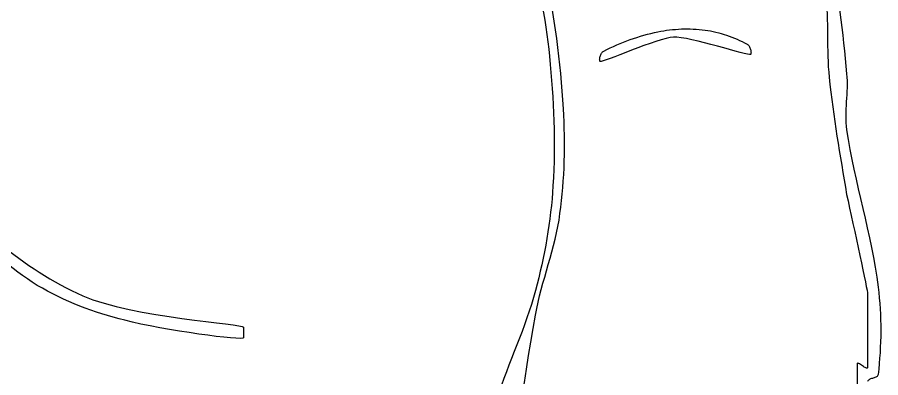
# Model space of a CAD drawing. Extents: x 4 to 678, y 18 to 648.
# Drawn here: x 383.8 to 630.7, y 223.6 to 326.7 of the extents above; entities that cross this region are included whole.
import ezdxf

# ---------------------------------------------------------------- set-up
doc = ezdxf.new("R2010")
doc.units = 0
doc.layers.add('Poly', color=3, linetype='CONTINUOUS')

msp = doc.modelspace()

# ---------------------------------------------------------------- linework, layer by layer
at = {"layer": 'Poly'}
for points in [[(530, 348.5), (530.48, 346.46), (530.96, 344.42), (531.42, 342.37), (531.87, 340.32), (532.32, 338.27), (532.74, 336.21), (533.16, 334.15), (533.55, 332.09), (533.93, 330.03), (534.3, 327.96), (534.64, 325.89), (534.96, 323.82), (535.26, 321.74), (535.53, 319.67), (535.78, 317.58), (536, 315.5)], [(616, 345.5), (616.49, 343.35), (616.95, 341.19), (617.38, 339.02), (617.77, 336.84), (618.14, 334.66), (618.48, 332.48), (618.8, 330.29), (619.09, 328.1), (619.37, 325.9), (619.63, 323.71), (619.88, 321.51), (620.12, 319.3), (620.35, 317.1), (620.57, 314.9), (620.78, 312.7), (621, 310.5)], [(540, 300.5), (539.84, 303.01), (539.66, 305.53), (539.45, 308.04), (539.21, 310.55), (538.95, 313.05), (538.67, 315.56), (538.37, 318.06), (538.06, 320.56), (537.72, 323.06), (537.37, 325.56), (537, 328.05), (536.62, 330.55), (536.23, 333.04), (535.83, 335.53), (535.42, 338.02), (535, 340.5)], [(615, 333.5), (615.15, 332.01), (615.26, 330.51), (615.35, 329.01), (615.41, 327.51), (615.46, 326.01), (615.49, 324.51), (615.51, 323.01), (615.52, 321.5), (615.53, 320), (615.55, 318.5), (615.58, 316.99), (615.62, 315.49), (615.67, 313.99), (615.75, 312.49), (615.86, 310.99), (616, 309.5)], [(551.5, 317), (552.42, 317.46), (553.35, 317.91), (554.28, 318.34), (555.22, 318.76), (556.17, 319.16), (557.13, 319.55), (558.09, 319.92), (559.06, 320.27), (560.04, 320.61), (561.02, 320.93), (562.01, 321.24), (563, 321.53), (563.99, 321.8), (564.99, 322.05), (565.99, 322.28), (567, 322.5)], [(567, 322.5), (567.83, 322.66), (568.66, 322.81), (569.5, 322.94), (570.34, 323.05), (571.19, 323.14), (572.03, 323.22), (572.88, 323.28), (573.73, 323.32), (574.58, 323.35), (575.43, 323.35), (576.28, 323.34), (577.13, 323.31), (577.98, 323.26), (578.82, 323.19), (579.66, 323.11), (580.5, 323)], [(580.5, 323), (581.28, 322.88), (582.06, 322.75), (582.84, 322.59), (583.62, 322.41), (584.39, 322.22), (585.15, 322.01), (585.92, 321.78), (586.67, 321.53), (587.43, 321.27), (588.17, 320.99), (588.91, 320.7), (589.65, 320.39), (590.37, 320.06), (591.09, 319.72), (591.8, 319.37), (592.5, 319)], [(571.5, 321), (570.54, 320.88), (569.35, 320.62), (567.96, 320.24), (566.41, 319.76), (564.75, 319.2), (563.02, 318.58), (561.26, 317.93), (559.5, 317.26), (557.79, 316.6), (556.16, 315.97), (554.66, 315.4), (553.33, 314.89), (552.21, 314.47), (551.34, 314.17), (550.76, 314.01), (550.5, 314)], [(593.5, 316), (593.24, 315.99), (592.62, 316.1), (591.7, 316.32), (590.52, 316.63), (589.11, 317.01), (587.53, 317.45), (585.82, 317.92), (584.01, 318.42), (582.16, 318.92), (580.3, 319.4), (578.48, 319.85), (576.75, 320.25), (575.14, 320.58), (573.7, 320.83), (572.47, 320.97), (571.5, 321)], [(592.5, 319), (592.67, 318.89), (592.83, 318.75), (592.97, 318.57), (593.1, 318.38), (593.22, 318.17), (593.33, 317.95), (593.42, 317.71), (593.5, 317.48), (593.56, 317.24), (593.6, 317.01), (593.63, 316.79), (593.64, 316.58), (593.63, 316.4), (593.61, 316.23), (593.56, 316.1), (593.5, 316)], [(550.5, 314), (550.43, 314.1), (550.39, 314.23), (550.36, 314.39), (550.35, 314.58), (550.36, 314.78), (550.39, 315), (550.43, 315.24), (550.49, 315.47), (550.57, 315.71), (550.66, 315.95), (550.77, 316.17), (550.89, 316.39), (551.02, 316.58), (551.17, 316.75), (551.33, 316.89), (551.5, 317)], [(536, 315.5), (536.22, 313.2), (536.43, 310.89), (536.61, 308.58), (536.78, 306.27), (536.92, 303.96), (537.05, 301.65), (537.15, 299.33), (537.24, 297.01), (537.3, 294.7), (537.33, 292.38), (537.34, 290.07), (537.33, 287.75), (537.29, 285.44), (537.22, 283.12), (537.12, 280.81), (537, 278.5)], [(616, 309.5), (616.23, 307.4), (616.47, 305.29), (616.73, 303.19), (617.01, 301.09), (617.29, 298.99), (617.59, 296.9), (617.9, 294.8), (618.22, 292.71), (618.55, 290.62), (618.89, 288.53), (619.23, 286.44), (619.58, 284.35), (619.93, 282.26), (620.28, 280.17), (620.64, 278.09), (621, 276)], [(621, 310.5), (621.08, 309.5), (621.12, 308.5), (621.13, 307.5), (621.11, 306.5), (621.07, 305.5), (621.02, 304.5), (620.96, 303.49), (620.9, 302.49), (620.84, 301.48), (620.8, 300.48), (620.76, 299.48), (620.74, 298.48), (620.76, 297.48), (620.8, 296.48), (620.88, 295.49), (621, 294.5)], [(539, 270.5), (539.24, 272.36), (539.45, 274.23), (539.64, 276.09), (539.8, 277.97), (539.94, 279.84), (540.06, 281.72), (540.15, 283.59), (540.22, 285.47), (540.26, 287.35), (540.29, 289.23), (540.29, 291.11), (540.27, 292.99), (540.23, 294.87), (540.18, 296.75), (540.1, 298.63), (540, 300.5)], [(621, 294.5), (621.45, 291.67), (621.95, 288.84), (622.49, 286.03), (623.07, 283.22), (623.68, 280.41), (624.31, 277.61), (624.96, 274.81), (625.61, 272.01), (626.25, 269.22), (626.88, 266.42), (627.5, 263.61), (628.08, 260.8), (628.64, 257.99), (629.14, 255.17), (629.6, 252.34), (630, 249.5)], [(537, 278.5), (536.87, 276.6), (536.72, 274.71), (536.53, 272.81), (536.33, 270.92), (536.09, 269.03), (535.83, 267.15), (535.55, 265.26), (535.24, 263.38), (534.91, 261.51), (534.55, 259.63), (534.18, 257.76), (533.78, 255.9), (533.36, 254.04), (532.93, 252.19), (532.47, 250.34), (532, 248.5)], [(621, 276), (621.41, 274.13), (621.85, 272.09), (622.32, 269.93), (622.81, 267.69), (623.31, 265.39), (623.81, 263.08), (624.3, 260.79), (624.78, 258.57), (625.23, 256.44), (625.65, 254.46), (626.03, 252.64), (626.35, 251.04), (626.62, 249.69), (626.83, 248.62), (626.96, 247.88), (627, 247.5)], [(532, 241.5), (532.35, 243.33), (532.74, 245.15), (533.17, 246.97), (533.63, 248.78), (534.12, 250.58), (534.62, 252.38), (535.13, 254.18), (535.64, 255.98), (536.15, 257.78), (536.65, 259.58), (537.13, 261.38), (537.58, 263.19), (538.01, 265), (538.39, 266.83), (538.72, 268.66), (539, 270.5)], [(389.5, 250), (388.07, 250.89), (386.67, 251.82), (385.29, 252.79), (383.93, 253.79), (382.6, 254.82), (381.28, 255.88), (379.99, 256.96), (378.71, 258.07), (377.45, 259.2), (376.21, 260.35), (374.98, 261.52), (373.76, 262.7), (372.56, 263.89), (371.36, 265.09), (370.18, 266.29), (369, 267.5)], [(378.5, 262), (379.91, 260.93), (381.32, 259.86), (382.75, 258.8), (384.19, 257.76), (385.64, 256.73), (387.1, 255.71), (388.57, 254.72), (390.06, 253.75), (391.56, 252.8), (393.07, 251.87), (394.6, 250.98), (396.15, 250.11), (397.71, 249.28), (399.29, 248.48), (400.89, 247.72), (402.5, 247)], [(414.5, 240), (412.87, 240.43), (411.24, 240.87), (409.62, 241.35), (408, 241.84), (406.39, 242.36), (404.79, 242.91), (403.2, 243.49), (401.62, 244.09), (400.05, 244.72), (398.49, 245.38), (396.95, 246.07), (395.42, 246.79), (393.91, 247.54), (392.42, 248.33), (390.95, 249.15), (389.5, 250)], [(630, 249.5), (630.19, 247.95), (630.34, 246.39), (630.47, 244.83), (630.58, 243.27), (630.66, 241.71), (630.71, 240.14), (630.74, 238.57), (630.74, 237.01), (630.73, 235.44), (630.68, 233.87), (630.62, 232.3), (630.54, 230.74), (630.43, 229.17), (630.31, 227.61), (630.16, 226.05), (630, 224.5)], [(402.5, 247), (405.38, 245.89), (408.6, 244.88), (412.07, 243.96), (415.74, 243.12), (419.53, 242.37), (423.36, 241.7), (427.17, 241.09), (430.88, 240.55), (434.42, 240.08), (437.73, 239.66), (440.72, 239.28), (443.33, 238.96), (445.48, 238.67), (447.11, 238.42), (448.14, 238.2), (448.5, 238)], [(532, 248.5), (531.45, 246.52), (530.86, 244.55), (530.23, 242.6), (529.56, 240.66), (528.86, 238.72), (528.14, 236.8), (527.4, 234.87), (526.65, 232.96), (525.9, 231.04), (525.15, 229.12), (524.41, 227.2), (523.67, 225.28), (522.96, 223.35), (522.28, 221.41), (521.62, 219.46), (521, 217.5)], [(627, 247.5), (627, 247.26), (627, 246.6), (627, 245.56), (627, 244.22), (627, 242.63), (627, 240.86), (627, 238.96), (627, 237), (627, 235.04), (627, 233.14), (627, 231.37), (627, 229.78), (627, 228.44), (627, 227.4), (627, 226.74), (627, 226.5)], [(448.5, 235), (448.24, 234.86), (447.49, 234.81), (446.31, 234.85), (444.75, 234.96), (442.85, 235.15), (440.67, 235.4), (438.26, 235.71), (435.66, 236.07), (432.94, 236.47), (430.14, 236.91), (427.31, 237.39), (424.5, 237.89), (421.76, 238.4), (419.15, 238.93), (416.71, 239.47), (414.5, 240)], [(523, 179.5), (523.47, 183.39), (523.95, 187.27), (524.44, 191.16), (524.95, 195.04), (525.46, 198.92), (525.99, 202.81), (526.53, 206.69), (527.08, 210.56), (527.64, 214.44), (528.22, 218.31), (528.81, 222.18), (529.42, 226.05), (530.04, 229.92), (530.68, 233.78), (531.33, 237.64), (532, 241.5)], [(448.5, 238), (448.5, 237.97), (448.5, 237.87), (448.5, 237.72), (448.5, 237.53), (448.5, 237.3), (448.5, 237.05), (448.5, 236.78), (448.5, 236.5), (448.5, 236.22), (448.5, 235.95), (448.5, 235.7), (448.5, 235.47), (448.5, 235.28), (448.5, 235.13), (448.5, 235.03), (448.5, 235)], [(627, 226.5), (626.97, 226.36), (626.87, 226.3), (626.72, 226.31), (626.53, 226.38), (626.3, 226.49), (626.05, 226.64), (625.78, 226.81), (625.5, 227), (625.22, 227.19), (624.95, 227.36), (624.7, 227.51), (624.47, 227.62), (624.28, 227.69), (624.13, 227.7), (624.03, 227.64), (624, 227.5)], [(624, 227.5), (624, 227.4), (624, 227.11), (624, 226.67), (624, 226.09), (624, 225.41), (624, 224.65), (624, 223.84), (624, 223), (624, 222.16), (624, 221.35), (624, 220.59), (624, 219.91), (624, 219.33), (624, 218.89), (624, 218.6), (624, 218.5)], [(630, 224.5), (629.95, 224.29), (629.85, 224.12), (629.71, 223.97), (629.53, 223.84), (629.33, 223.73), (629.1, 223.64), (628.86, 223.55), (628.61, 223.47), (628.35, 223.4), (628.1, 223.31), (627.85, 223.22), (627.63, 223.12), (627.42, 223), (627.24, 222.86), (627.1, 222.7), (627, 222.5)]]:
    msp.add_lwpolyline(points, dxfattribs=at)

doc.saveas('drawing.dxf')
